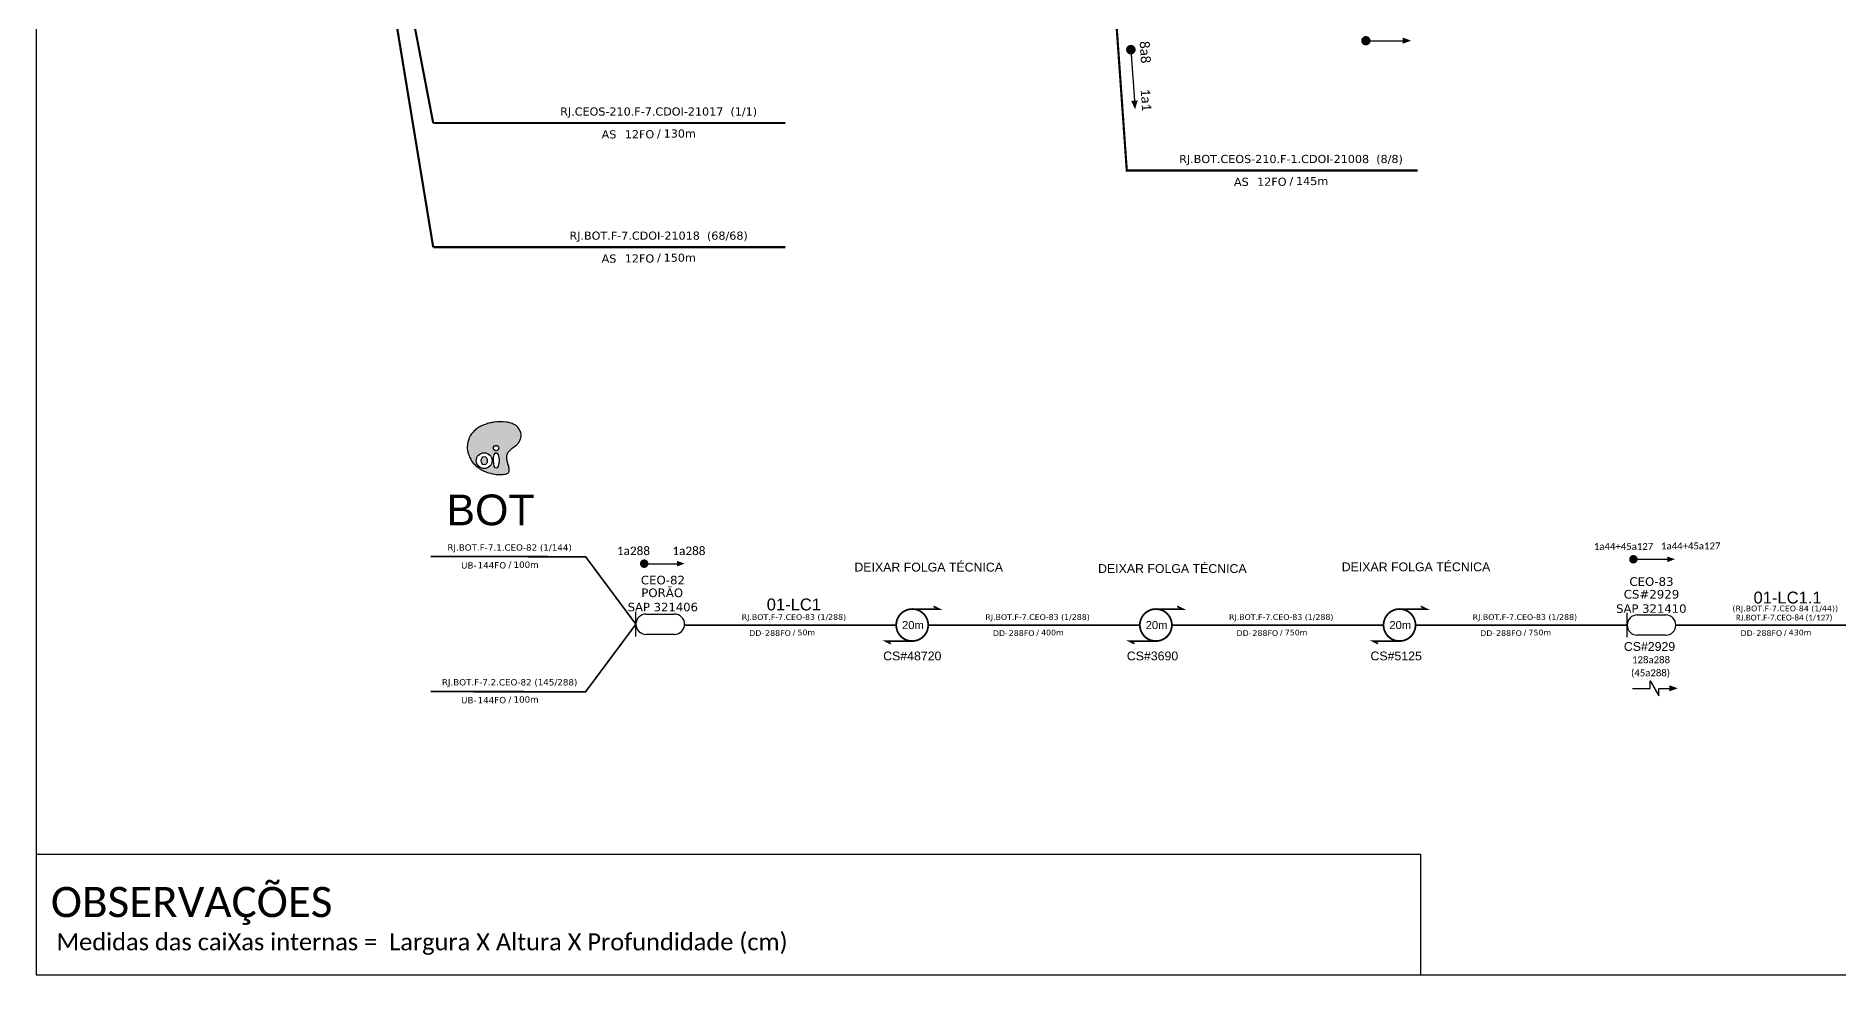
# Model space of a CAD drawing. Extents: x -89 to 2622484776, y -1852823961 to 1299.
# Drawn here: x -89.3 to 336.6, y 705 to 926.7 of the extents above; entities that cross this region are included whole.
import ezdxf
from ezdxf.enums import TextEntityAlignment as Align

# ---------------------------------------------------------------- set-up
doc = ezdxf.new("R2010")
doc.units = 0
doc.linetypes.add('ARILSUPP', pattern=[2.98, 1.42, -0.71, 0.14, -0.71])
for name, color, linetype in [('20.4-CEO', 1, 'Continuous'), ('20.4-CEOS', 1, 'Continuous'), ('20.5-CABO AÉREO', 1, 'Continuous'), ('CAP a instalar', 1, 'Continuous'), ('CD a instalar', 1, 'Continuous'), ('CEO', 5, 'Continuous'), ('LC1', 3, 'Continuous'), ('SETA', 7, 'Continuous')]:
    doc.layers.add(name, color=color, linetype=linetype)
doc.layers.add('40.1-ETIQUETAS', color=1, linetype='Continuous', lineweight=20)
doc.styles.add('ARIAL', font='arial.ttf')
doc.styles.add('siredit', font='verdana.ttf')
doc.styles.get("Standard").update_dxf_attribs({"font": 'arial.ttf'})
doc.styles.add('WMF-Calibri0', font='calibri.ttf')
doc.linetypes.add('FENCELINE1', pattern='A,0.25,-0.1,[133,ltypeshp.shx,S=0.1,R=0,X=-0.1,Y=0],-0.1,1', length=1.45)

# ---------------------------------------------------------------- blocks, each defined once
blk = doc.blocks.new('ETIQUETA_RS5F')
at = {"layer": '40.1-ETIQUETAS', "color": 0, "style": 'siredit'}
blk.add_text('/', height=1.5, dxfattribs=at).set_placement((1.58, -1.95), align=Align.MIDDLE_RIGHT)
for tag, p in [('ETIQUETA_R_PRIMARIA', (1.21, 4.1)), ('ETIQUETA_R_SECUNDARIA', (1.21, 2.1)), ('F_ATIVAS/F_MORTAS', (1.14, -4.24))]:
    blk.add_attdef(tag, text='', height=1.5, dxfattribs=at).set_placement(p, align=Align.MIDDLE_CENTER)
for tag, p in [('TIPO_CABO', (-6.58, -2.12)), ('CAP_CABO', (0.4, -2.09))]:
    blk.add_attdef(tag, text='', height=1.5, dxfattribs=at).set_placement(p, align=Align.MIDDLE_RIGHT)
blk.add_attdef('METROS', text='', height=1.5, dxfattribs=at).set_placement((2.14, -1.95), align=Align.MIDDLE_LEFT)
for tag, p in [('FUSÃO_1', (0.85, -8.39)), ('FUSÃO_2', (0.85, -10.6)), ('FUSÃO_3', (0.85, -12.93)), ('FUSÃO_4', (0.85, -15.14)), ('FUSÃO_5', (0.85, -17.16))]:
    blk.add_attdef(tag, text='', height=1.5, dxfattribs=at).set_placement(p, align=Align.CENTER)
blk = doc.blocks.new('OI')
h = blk.add_hatch(color=40)
edge = h.paths.add_edge_path()
edge.add_spline(control_points=[(4.35, -0.67), (3.92, -0.99), (3.26, -1.5), (2.81, -2.59), (2.9, -3.5), (3.06, -4.27), (3.31, -4.85), (3.37, -5.39), (3.4, -5.88), (3.2, -6.4), (2.54, -6.61), (1.65, -6.63), (0.55, -6.67), (-0.56, -6.42), (-1.61, -6.14), (-2.77, -5.61), (-3.92, -4.77), (-4.89, -3.7), (-5.34, -2.65), (-5.6, -1.94), (-5.85, -0.96), (-5.71, 0.47), (-5.1, 2.02), (-4.14, 3.02), (-3.3, 3.61), (-2.37, 4.16), (-1.36, 4.44), (-0.56, 4.7), (0.79, 4.85), (2.24, 4.97), (3.79, 4.57), (4.67, 4.21), (5.44, 3.65), (5.76, 2.99), (6.03, 2.21), (6.01, 1.46), (5.72, 0.64), (5.31, 0.08), (4.88, -0.38), (4.51, -0.55), (4.35, -0.67)], knot_values=[0, 0, 0, 0, 1.60434, 2.417191, 3.427595, 4.282808, 4.776746, 5.304182, 5.888771, 6.258406, 6.858137, 7.79129, 8.986195, 10.124242, 11.187857, 12.242908, 13.953784, 15.414161, 16.515391, 17.349188, 17.675853, 19.552021, 21.515531, 22.568638, 23.63245, 24.621084, 25.782718, 26.745347, 27.142653, 29.870543, 31.004649, 31.921532, 32.709589, 33.801391, 34.042471, 35.192333, 35.971461, 36.628871, 37.254359, 37.836911, 37.836911, 37.836911, 37.836911], degree=3, periodic=0)
h.paths.add_polyline_path([(1.13, -0.87, -1), (-0.04, -0.87, -1)], flags=16)
edge = h.paths.add_edge_path(flags=16)
edge.add_ellipse((0.56, -3.59), major_axis=(-0.02, 1.71), ratio=0.361305, start_angle=0, end_angle=360)
h.paths.add_polyline_path([(-0.36, -3.62, -1), (-3.8, -3.62, -1)], flags=16)
edge = h.paths.add_edge_path(flags=0)
edge.add_ellipse((-2.08, -3.62), major_axis=(0, 0.885), ratio=0.758294, start_angle=0, end_angle=360)
at = {"color": 40}
for centre, radius in [((-2.08, -3.62), 1.72), ((0.54, -0.87), 0.587)]:
    blk.add_circle(centre, radius, dxfattribs=at)
blk.add_ellipse((-2.08, -3.62), major_axis=(0, 0.885), ratio=0.758294, start_param=-3.141592653589792, end_param=3.141592653589792, dxfattribs=at)
blk.add_ellipse((0.56, -3.59), major_axis=(-0.02, 1.71), ratio=0.361305, dxfattribs=at)
at = {"color": 40, "start_tangent": (-0.800898, -0.598801), "end_tangent": (-0.800898, -0.598801)}
blk.add_spline([(4.35, -0.67), (3.2, -1.78), (2.9, -2.54), (2.92, -3.55), (3.12, -4.38), (3.28, -4.85), (3.37, -5.37), (3.35, -5.95), (3.2, -6.29), (2.66, -6.55), (1.73, -6.63), (0.54, -6.62), (-0.58, -6.41), (-1.6, -6.11), (-2.56, -5.67), (-3.95, -4.67), (-4.89, -3.56), (-5.37, -2.56), (-5.64, -1.78), (-5.72, -1.46), (-5.63, 0.42), (-4.84, 2.22), (-4.13, 2.99), (-3.27, 3.62), (-2.4, 4.09), (-1.3, 4.47), (-0.37, 4.72), (0.02, 4.77), (2.75, 4.8), (3.85, 4.53), (4.69, 4.16), (5.31, 3.68), (5.85, 2.73), (5.93, 2.5), (5.94, 1.35), (5.67, 0.62), (5.29, 0.08), (4.84, -0.36), (4.35, -0.67)], degree=3, dxfattribs=at)

msp = doc.modelspace()

# ---------------------------------------------------------------- linework, layer by layer
msp.add_lwpolyline([(-89.32, 705.02), (749.25, 705.02), (749.25, 1299.02), (-89.32, 1299.02), (-89.32, 705.02)])
at = {"color": 7}
for points, const_width in [([(169.27, 924.03, 1), (169.36, 922.91, 1)], 1.13), ([(53.84, 802.12, 1), (54.84, 802.12, 1)], 1), ([(287.53, 803.16, 1), (288.53, 803.16, 1)], 1), ([(117.66, 791.41, 1.000012), (117.66, 783.85, 0.999978)], 0.42), ([(175.22, 791.41, 1.000012), (175.22, 783.85, 0.999978)], 0.42), ([(232.78, 791.41, 1.000012), (232.78, 783.85, 0.999978)], 0.42)]:
    msp.add_lwpolyline(points, format="xyb", close=True, dxfattribs=dict(at, const_width=const_width))
at = {"const_width": 1.1}
msp.add_lwpolyline([(224.28, 925.59, 1), (225.38, 925.59, 1)], format="xyb", close=True, dxfattribs=at)
at = {"color": 7}
for points in [[(288.03, 803.16), (296.01, 803.16)], [(291.96, 772.68), (291.96, 774.45), (294.07, 770.91), (294.07, 772.68)], [(-89.24, 733.5), (237.71, 733.5), (237.71, 705.02)]]:
    msp.add_lwpolyline(points, dxfattribs=at)
at = {"color": 7, "const_width": 0.394}
for points in [[(117.66, 791.41), (123.96, 791.41), (122.7, 792.04)], [(175.22, 791.41), (181.52, 791.41), (180.26, 792.04)], [(232.78, 791.41), (239.08, 791.41), (237.82, 792.04)], [(117.66, 783.85), (111.36, 783.85), (112.62, 783.22)], [(175.22, 783.85), (168.92, 783.85), (170.18, 783.22)], [(232.78, 783.85), (226.48, 783.85), (227.74, 783.22)]]:
    msp.add_lwpolyline(points, dxfattribs=at)
at = {"layer": '20.4-CEO', "color": 7}
for p, q in [((54.78, 790.22), (61.49, 790.22)), ((61.49, 785.43), (54.78, 785.43))]:
    msp.add_line(p, q, dxfattribs=at)
at = {"layer": '20.4-CEO', "color": 7, "const_width": 0.4}
for points in [[(3.88, 803.81), (40.51, 803.76), (52.38, 787.82)], [(3.88, 771.91), (40.51, 771.89), (52.38, 787.82)]]:
    msp.add_lwpolyline(points, dxfattribs=at)
at = {"layer": '20.4-CEO', "color": 7}
msp.add_lwpolyline([(52.38, 784.94), (52.38, 790.71)], dxfattribs=at)
for centre, start, end in [((54.78, 787.82), 90, 270), ((61.49, 787.82), 270, 90)]:
    msp.add_arc(centre, 2.39, start, end, dxfattribs=at)
at = {"layer": '20.4-CEOS', "color": 7}
for p, q in [((288.95, 790.02), (295.66, 790.02)), ((295.66, 785.23), (288.95, 785.23))]:
    msp.add_line(p, q, dxfattribs=at)
msp.add_lwpolyline([(286.56, 784.74), (286.56, 790.51)], dxfattribs=at)
for centre, start, end in [((288.95, 787.63), 90, 270), ((295.66, 787.63), 270, 90)]:
    msp.add_arc(centre, 2.39, start, end, dxfattribs=at)
at = {"layer": '20.5-CABO AÉREO', "color": 7, "ltscale": 8, "const_width": 0.4}
for points in [[(63.88, 787.63), (113.88, 787.63)], [(121.44, 787.63), (171.44, 787.63)], [(179, 787.63), (229, 787.63)], [(236.56, 787.63), (286.56, 787.63)], [(298.06, 787.63), (348.06, 787.63)]]:
    msp.add_lwpolyline(points, dxfattribs=at)
at = {"layer": 'CAP a instalar', "color": 7, "linetype": 'FENCELINE1', "ltscale": 5.3, "const_width": 0.513}
for points in [[(-27.92, 1073.96), (4.5, 876.86)], [(4.5, 876.86), (4.5, 876.86)], [(87.69, 876.86), (4.5, 876.86)]]:
    msp.add_lwpolyline(points, dxfattribs=at)
at = {"layer": 'CD a instalar', "color": 7, "linetype": 'FENCELINE1', "ltscale": 5, "const_width": 0.513}
for points in [[(237.08, 894.96), (168.35, 894.96), (147.07, 1195.65)], [(-27.92, 1075.03), (4.5, 906.17)], [(87.69, 906.17), (4.5, 906.17)]]:
    msp.add_lwpolyline(points, dxfattribs=at)
at = {"layer": 'SETA'}
msp.add_lwpolyline([(224.83, 925.59), (234.27, 925.59)], dxfattribs=at)
at = {"layer": 'SETA', "color": 7}
for points in [[(169.32, 923.47), (170.23, 910.36)], [(54.34, 802.12), (63.03, 802.12)], [(287.81, 772.68), (291.96, 772.68)], [(294.07, 772.68), (297.26, 772.68)]]:
    msp.add_lwpolyline(points, dxfattribs=at)
at = {"layer": 'SETA'}
msp.add_solid([(233.51, 926.34), (235.53, 925.6), (233.51, 924.87)], dxfattribs=at)
at = {"layer": 'SETA', "color": 7}
for points in [[(170.91, 911.49), (170.31, 909.37), (169.4, 911.38)], [(62.08, 802.79), (63.91, 802.13), (62.08, 801.46)], [(296.01, 803.83), (297.84, 803.17), (296.02, 802.49)], [(296.5, 773.43), (298.52, 772.69), (296.5, 771.96)]]:
    msp.add_solid(points, dxfattribs=at)

# ---------------------------------------------------------------- block references
at = {"color": 5, "xscale": 1.080298785824793, "yscale": 1.080298769640649, "zscale": 1.080298775555462, "rotation": 0.1532885625447551}
msp.add_blockref('OI', (18.78, 830.36), dxfattribs=at)
at = {"layer": '40.1-ETIQUETAS', "color": 7}
ref = msp.add_blockref('ETIQUETA_RS5F', (21.37, 803.84), dxfattribs=at)
ref.add_attrib('ETIQUETA_R_SECUNDARIA', 'RJ.BOT.F-7.1.CEO-82 (1/144)', dxfattribs={"color": 0, "height": 1.5, "style": 'siredit'}).set_placement((22.55, 805.94), align=Align.MIDDLE_CENTER)
ref.add_attrib('TIPO_CABO', 'UB-', dxfattribs={"color": 0, "height": 1.5, "style": 'siredit'}).set_placement((14.75, 801.72), align=Align.MIDDLE_RIGHT)
ref.add_attrib('CAP_CABO', '144FO', dxfattribs={"color": 0, "height": 1.5, "style": 'siredit'}).set_placement((21.73, 801.74), align=Align.MIDDLE_RIGHT)
ref.add_attrib('METROS', '100m', dxfattribs={"color": 0, "height": 1.5, "style": 'siredit'}).set_placement((23.48, 801.88), align=Align.MIDDLE_LEFT)
ref = msp.add_blockref('ETIQUETA_RS5F', (322.8, 787.63), dxfattribs=dict(at, xscale=0.9000000000000057, yscale=0.9000000000000057, zscale=0.9000000000000057))
ref.add_attrib('ETIQUETA_R_SECUNDARIA', '(RJ.BOT.F-7.CEO-84 (1/44))', dxfattribs={"color": 0, "height": 1.35, "style": 'siredit'}).set_placement((323.9, 791.55), align=Align.MIDDLE_CENTER)
ref.add_attrib('TIPO_CABO', 'DD-', dxfattribs={"color": 0, "height": 1.35, "style": 'siredit'}).set_placement((316.87, 785.72), align=Align.MIDDLE_RIGHT)
ref.add_attrib('CAP_CABO', '288FO', dxfattribs={"color": 0, "height": 1.35, "style": 'siredit'}).set_placement((323.16, 785.74), align=Align.MIDDLE_RIGHT)
ref.add_attrib('METROS', '430m', dxfattribs={"color": 0, "height": 1.35, "style": 'siredit'}).set_placement((324.73, 785.87), align=Align.MIDDLE_LEFT)
ref = msp.add_blockref('ETIQUETA_RS5F', (88.62, 787.63), dxfattribs=dict(at, xscale=0.9000000000000057, yscale=0.9000000000000057, zscale=0.9000000000000057))
ref.add_attrib('ETIQUETA_R_SECUNDARIA', 'RJ.BOT.F-7.CEO-83 (1/288)', dxfattribs={"color": 0, "height": 1.35, "style": 'siredit'}).set_placement((89.71, 789.52), align=Align.MIDDLE_CENTER)
ref.add_attrib('TIPO_CABO', 'DD-', dxfattribs={"color": 0, "height": 1.35, "style": 'siredit'}).set_placement((82.69, 785.72), align=Align.MIDDLE_RIGHT)
ref.add_attrib('CAP_CABO', '288FO', dxfattribs={"color": 0, "height": 1.35, "style": 'siredit'}).set_placement((88.98, 785.74), align=Align.MIDDLE_RIGHT)
ref.add_attrib('METROS', '50m', dxfattribs={"color": 0, "height": 1.35, "style": 'siredit'}).set_placement((90.55, 785.87), align=Align.MIDDLE_LEFT)
ref = msp.add_blockref('ETIQUETA_RS5F', (146.18, 787.63), dxfattribs=dict(at, xscale=0.9000000000000057, yscale=0.9000000000000057, zscale=0.9000000000000057))
ref.add_attrib('ETIQUETA_R_SECUNDARIA', 'RJ.BOT.F-7.CEO-83 (1/288)', dxfattribs={"color": 0, "height": 1.35, "style": 'siredit'}).set_placement((147.27, 789.52), align=Align.MIDDLE_CENTER)
ref.add_attrib('TIPO_CABO', 'DD-', dxfattribs={"color": 0, "height": 1.35, "style": 'siredit'}).set_placement((140.25, 785.72), align=Align.MIDDLE_RIGHT)
ref.add_attrib('CAP_CABO', '288FO', dxfattribs={"color": 0, "height": 1.35, "style": 'siredit'}).set_placement((146.54, 785.74), align=Align.MIDDLE_RIGHT)
ref.add_attrib('METROS', '400m', dxfattribs={"color": 0, "height": 1.35, "style": 'siredit'}).set_placement((148.11, 785.87), align=Align.MIDDLE_LEFT)
ref = msp.add_blockref('ETIQUETA_RS5F', (203.74, 787.63), dxfattribs=dict(at, xscale=0.9000000000000057, yscale=0.9000000000000057, zscale=0.9000000000000057))
ref.add_attrib('ETIQUETA_R_SECUNDARIA', 'RJ.BOT.F-7.CEO-83 (1/288)', dxfattribs={"color": 0, "height": 1.35, "style": 'siredit'}).set_placement((204.83, 789.52), align=Align.MIDDLE_CENTER)
ref.add_attrib('TIPO_CABO', 'DD-', dxfattribs={"color": 0, "height": 1.35, "style": 'siredit'}).set_placement((197.81, 785.72), align=Align.MIDDLE_RIGHT)
ref.add_attrib('CAP_CABO', '288FO', dxfattribs={"color": 0, "height": 1.35, "style": 'siredit'}).set_placement((204.1, 785.74), align=Align.MIDDLE_RIGHT)
ref.add_attrib('METROS', '750m', dxfattribs={"color": 0, "height": 1.35, "style": 'siredit'}).set_placement((205.67, 785.87), align=Align.MIDDLE_LEFT)
ref = msp.add_blockref('ETIQUETA_RS5F', (261.3, 787.63), dxfattribs=dict(at, xscale=0.9000000000000057, yscale=0.9000000000000057, zscale=0.9000000000000057))
ref.add_attrib('ETIQUETA_R_SECUNDARIA', 'RJ.BOT.F-7.CEO-83 (1/288)', dxfattribs={"color": 0, "height": 1.35, "style": 'siredit'}).set_placement((262.39, 789.52), align=Align.MIDDLE_CENTER)
ref.add_attrib('TIPO_CABO', 'DD-', dxfattribs={"color": 0, "height": 1.35, "style": 'siredit'}).set_placement((255.37, 785.72), align=Align.MIDDLE_RIGHT)
ref.add_attrib('CAP_CABO', '288FO', dxfattribs={"color": 0, "height": 1.35, "style": 'siredit'}).set_placement((261.66, 785.74), align=Align.MIDDLE_RIGHT)
ref.add_attrib('METROS', '750m', dxfattribs={"color": 0, "height": 1.35, "style": 'siredit'}).set_placement((263.23, 785.87), align=Align.MIDDLE_LEFT)
ref = msp.add_blockref('ETIQUETA_RS5F', (21.37, 772.01), dxfattribs=at)
ref.add_attrib('ETIQUETA_R_SECUNDARIA', 'RJ.BOT.F-7.2.CEO-82 (145/288)', dxfattribs={"color": 0, "height": 1.5, "style": 'siredit'}).set_placement((22.55, 774.12), align=Align.MIDDLE_CENTER)
ref.add_attrib('TIPO_CABO', 'UB-', dxfattribs={"color": 0, "height": 1.5, "style": 'siredit'}).set_placement((14.75, 769.9), align=Align.MIDDLE_RIGHT)
ref.add_attrib('CAP_CABO', '144FO', dxfattribs={"color": 0, "height": 1.5, "style": 'siredit'}).set_placement((21.73, 769.92), align=Align.MIDDLE_RIGHT)
ref.add_attrib('METROS', '100m', dxfattribs={"color": 0, "height": 1.5, "style": 'siredit'}).set_placement((23.48, 770.06), align=Align.MIDDLE_LEFT)
at = {"layer": 'CAP a instalar', "color": 7, "linetype": 'FENCELINE1', "ltscale": 5.3}
ref = msp.add_blockref('ETIQUETA_RS5F', (56.24, 876.87), dxfattribs=dict(at, xscale=1.280902120837365, yscale=1.280902120837365, zscale=1.280902120837365))
ref.add_attrib('ETIQUETA_R_SECUNDARIA', 'RJ.BOT.F-7.CDOI-21018  (68/68)', dxfattribs={"layer": '40.1-ETIQUETAS', "color": 0, "height": 1.9214, "style": 'siredit'}).set_placement((57.75, 879.57), align=Align.MIDDLE_CENTER)
ref.add_attrib('TIPO_CABO', 'AS', dxfattribs={"layer": '40.1-ETIQUETAS', "color": 0, "height": 1.921, "style": 'siredit'}).set_placement((47.76, 874.16), align=Align.MIDDLE_RIGHT)
ref.add_attrib('CAP_CABO', '12FO', dxfattribs={"layer": '40.1-ETIQUETAS', "color": 0, "height": 1.921, "style": 'siredit'}).set_placement((56.71, 874.19), align=Align.MIDDLE_RIGHT)
ref.add_attrib('METROS', '150m', dxfattribs={"layer": '40.1-ETIQUETAS', "color": 0, "height": 1.921, "style": 'siredit'}).set_placement((58.94, 874.37), align=Align.MIDDLE_LEFT)
at = {"layer": 'CD a instalar', "color": 7, "linetype": 'FENCELINE1', "ltscale": 5}
ref = msp.add_blockref('ETIQUETA_RS5F', (56.24, 906.19), dxfattribs=dict(at, xscale=1.280902120837365, yscale=1.280902120837365, zscale=1.280902120837365))
ref.add_attrib('ETIQUETA_R_SECUNDARIA', 'RJ.CEOS-210.F-7.CDOI-21017  (1/1)', dxfattribs={"layer": '40.1-ETIQUETAS', "color": 0, "height": 1.9214, "style": 'siredit'}).set_placement((57.75, 908.88), align=Align.MIDDLE_CENTER)
ref.add_attrib('TIPO_CABO', 'AS', dxfattribs={"layer": '40.1-ETIQUETAS', "color": 0, "height": 1.921, "style": 'siredit'}).set_placement((47.76, 903.48), align=Align.MIDDLE_RIGHT)
ref.add_attrib('CAP_CABO', '12FO', dxfattribs={"layer": '40.1-ETIQUETAS', "color": 0, "height": 1.921, "style": 'siredit'}).set_placement((56.71, 903.5), align=Align.MIDDLE_RIGHT)
ref.add_attrib('METROS', '130m', dxfattribs={"layer": '40.1-ETIQUETAS', "color": 0, "height": 1.921, "style": 'siredit'}).set_placement((58.94, 903.68), align=Align.MIDDLE_LEFT)
ref = msp.add_blockref('ETIQUETA_RS5F', (205.62, 894.98), dxfattribs=dict(at, xscale=1.280902120837365, yscale=1.280902120837365, zscale=1.280902120837365))
ref.add_attrib('ETIQUETA_R_SECUNDARIA', 'RJ.BOT.CEOS-210.F-1.CDOI-21008  (8/8)', dxfattribs={"layer": '40.1-ETIQUETAS', "color": 0, "height": 1.9214, "style": 'siredit'}).set_placement((207.14, 897.67), align=Align.MIDDLE_CENTER)
ref.add_attrib('TIPO_CABO', 'AS', dxfattribs={"layer": '40.1-ETIQUETAS', "color": 0, "height": 1.921, "style": 'siredit'}).set_placement((197.15, 892.27), align=Align.MIDDLE_RIGHT)
ref.add_attrib('CAP_CABO', '12FO', dxfattribs={"layer": '40.1-ETIQUETAS', "color": 0, "height": 1.921, "style": 'siredit'}).set_placement((206.09, 892.3), align=Align.MIDDLE_RIGHT)
ref.add_attrib('METROS', '145m', dxfattribs={"layer": '40.1-ETIQUETAS', "color": 0, "height": 1.921, "style": 'siredit'}).set_placement((208.33, 892.47), align=Align.MIDDLE_LEFT)

# ---------------------------------------------------------------- texts
at = {"color": 7}
for s, height, style, p in [('BOT', 7.258, 'ARIAL', (7.62, 811.19)), ('OBSERVAÇÕES', 7.1308, 'WMF-Calibri0', (-85.83, 718.67))]:
    msp.add_text(s, height=height, dxfattribs=dict(at, style=style)).set_placement(p)
at = {"color": 7, "style": 'ARIAL'}
for s, height, p in [('DEIXAR FOLGA TÉCNICA', 2.0835, (104.01, 800.27)), ('DEIXAR FOLGA TÉCNICA', 2.0835, (161.57, 799.93)), ('DEIXAR FOLGA TÉCNICA', 2.0835, (219.13, 800.33)), ('CS#48720', 2.083, (110.8, 779.29)), ('CS#3690', 2.083, (168.36, 779.29)), ('CS#5125', 2.083, (225.92, 779.29)), ('CS#2929', 2.083, (285.77, 781.53))]:
    msp.add_text(s, height=height, rotation=359.9867, dxfattribs=at).set_placement(p)
at = {"color": 7}
for p in [(115.26, 786.68), (172.82, 786.68), (230.38, 786.68)]:
    msp.add_text('20m', height=1.89, dxfattribs=at).set_placement(p)
at = {"color": 5, "char_height": 2.2605, "width": 166.8764, "attachment_point": 5, "rotation": 273.9176}
for s, insert in [('{\\fCalibri|b0|i0|c0|p34;\\C256;8a8}', (172.66, 922.88)), ('{\\fCalibri|b0|i0|c0|p34;\\C256;1a1}', (172.91, 911.63))]:
    msp.add_mtext(s, dxfattribs=dict(at, insert=insert))
at = {"color": 7, "char_height": 2, "width": 147.6437, "attachment_point": 5, "rotation": 359.9166}
for insert in [(51.81, 805.14), (64.91, 805.14)]:
    msp.add_mtext('{\\fCalibri|b0|i0|c0|p34;\\C256;1a288}', dxfattribs=dict(at, insert=insert))
at = {"color": 7, "insert": (-84.48, 714.83), "char_height": 4, "width": 658.8434, "attachment_point": 1, "style": 'WMF-Calibri0'}
msp.add_mtext('Medidas das caiXas internas =  Largura X Altura X Profundidade (cm)', dxfattribs=at)
at = {"layer": '20.4-CEO', "color": 7, "style": 'siredit'}
for s, height, p in [('CEO-82', 2.028, (58.77, 798.25)), ('PORÃO', 2.028, (58.59, 795.25)), ('          SAP 321406', 2, (54.38, 791.88))]:
    msp.add_text(s, height=height, dxfattribs=at).set_placement(p, align=Align.MIDDLE_CENTER)
at = {"layer": '20.4-CEOS', "color": 7, "style": 'siredit'}
for s, height, p in [('SAP 321410', 2, (292.26, 791.52)), ('CS#2929', 2.028, (292.31, 794.9))]:
    msp.add_text(s, height=height, dxfattribs=at).set_placement(p, align=Align.MIDDLE_CENTER)
at = {"layer": '40.1-ETIQUETAS', "color": 7, "width": 27.8947, "attachment_point": 5}
for s, insert, char_height, style in [('{\\fCalibri|b0|i0|c0|p34;1a44\\C1;+45a127}', (285.7, 806.18), 1.633, 'ARIAL'), ('{\\fCalibri|b0|i0|c0|p34;1a44\\C1;+45a127}', (301.57, 806.3), 1.633, 'ARIAL'), ('{\\fCalibri|b0|i0|c0|p34;RJ.BOT.F-7.CEO-84 (1/127)}', (323.64, 789.24), 1.35, 'siredit'), ('{\\fCalibri|b0|i0|c0|p34;128a288}', (292.19, 779.43), 1.633, 'ARIAL'), ('{\\fCalibri|b0|i0|c0|p34;(45a288)}', (292.08, 776.17), 1.633, 'ARIAL')]:
    msp.add_mtext(s, dxfattribs=dict(at, insert=insert, char_height=char_height, style=style))
at = {"layer": 'CEO', "color": 7, "style": 'siredit'}
msp.add_text('CEO-83', height=2.028, dxfattribs=at).set_placement((292.29, 797.9), align=Align.MIDDLE_CENTER)
at = {"layer": 'LC1', "color": 7, "linetype": 'ARILSUPP', "style": 'ARIAL'}
for s, p in [('01-LC1', (89.7, 792.49)), ('01-LC1.1', (324.45, 794.12))]:
    msp.add_text(s, height=2.8, dxfattribs=at).set_placement(p, align=Align.MIDDLE_CENTER)

doc.saveas('drawing.dxf')
